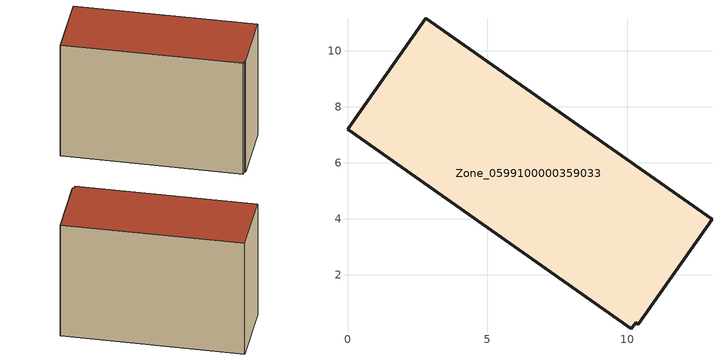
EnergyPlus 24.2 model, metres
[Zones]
Zone_0599100000359033
 floor ground (C_G): 10.39,0.22 10.3,0.28 10.14,0.06 0,7.2 2.8,11.18 13.03,3.98 z3.71
 wall outside (C_F): 13.03,3.98 2.8,11.18 0,7.2 10.14,0.06 10.3,0.28 10.39,0.22 13.03,3.98 z3.71:12.52
 roof outside (C_R): 10.3,0.28 10.39,0.22 13.03,3.98 2.8,11.18 0,7.2 10.14,0.06 z12.52
[BUILDING]
Pand.0599100000359033: North Axis=0; Terrain=City; Loads Convergence Tolerance Value=0.04; Temperature Convergence Tolerance Value=0.4; Solar Distribution=FullExterior; Maximum Number of Warmup Days=25; Minimum Number of Warmup Days=1
[Site:Location]
Rotterdam.The.Hague.AP_ZH_NLD Design_Conditions: Latitude=51.96; Longitude=4.45; Time Zone=1; Elevation=-4.5
[SITE:GROUNDTEMPERATURE:BUILDINGSURFACE]
18, 18, 18, 18, 18, 18, 18, 18, 18, 18, 18, 18
[MATERIAL] Thermal Absorptance=0.9; Solar Absorptance=0.7; Visible Absorptance=0.7
Name | Roughness | Thickness | Conductivity | Density | Specific Heat
G.TI.1992-2005 | MediumSmooth | 0.15 | 0.06 | 540 | 1210
F.TI.1992-2005 | Rough | 0.3 | 0.12 | 1920 | 840
R.TI.1992-2005 | MediumRough | 0.2 | 0.08 | 1500 | 1000
[CONSTRUCTION]
C_G: G.TI.1992-2005
C_F: F.TI.1992-2005
C_R: R.TI.1992-2005
[ZONE]
Zone_0599100000359033: Type=1; Multiplier=1; Ceiling Height=Autocalculate; Volume=Autocalculate; Floor Area=autocalculate; Part of Total Floor Area=Yes
[ZONEINFILTRATION:DESIGNFLOWRATE]
Infil_Zone_0599100000359033: Zone or ZoneList or Space or SpaceList=Zone_0599100000359033; Schedule=AlwaysOn; Design Flow Rate Calculation Method=Flow/Area; Flow Rate per Floor Area=0.0015; Constant Term Coefficient=1; Temperature Term Coefficient=0; Velocity Term Coefficient=0; Velocity Squared Term Coefficient=0
[HVACTEMPLATE:ZONE:IDEALLOADSAIRSYSTEM]
Zone_0599100000359033: Maximum Heating Supply Air Temperature=50; Minimum Cooling Supply Air Temperature=13; Maximum Heating Supply Air Humidity Ratio=0.0156; Minimum Cooling Supply Air Humidity Ratio=0.0077; Heating Limit=NoLimit; Cooling Limit=NoLimit; Dehumidification Control Type=ConstantSensibleHeatRatio; Cooling Sensible Heat Ratio=0.7; Dehumidification Setpoint=60; Humidification Control Type=None; Humidification Setpoint=30; Outdoor Air Method=None; Outdoor Air Flow Rate per Person=0.00944; Outdoor Air Flow Rate per Zone Floor Area=0; Outdoor Air Flow Rate per Zone=0; Demand Controlled Ventilation Type=None; Outdoor Air Economizer Type=NoEconomizer; Heat Recovery Type=None; Sensible Heat Recovery Effectiveness=0.7; Latent Heat Recovery Effectiveness=0.65
[ZONECONTROL:THERMOSTAT]
ThermostatControl_Zone_0599100000359033: Zone or ZoneList=Zone_0599100000359033; Control Type Schedule=DualSetpointControlType; Control 1=Thermostat_Zone_0599100000359033; Temperature Difference Between Cutout And Setpoint=0
[THERMOSTATSETPOINT:DUALSETPOINT]
Thermostat_Zone_0599100000359033: Heating Setpoint Temperature Schedule=HeatingSetpoint_Zone_0599100000359033; Cooling Setpoint Temperature Schedule=CoolingSetpoint_Zone_0599100000359033
[SCHEDULE:COMPACT]
HeatingSetpoint_Zone_0599100000359033: Through: 12/31, For: AllDays, Until: 24:00, 21
CoolingSetpoint_Zone_0599100000359033: Through: 12/31, For: AllDays, Until: 24:00, 24
DualSetpointControlType: Through: 12/31, For: AllDays, Until: 24:00, 4
AlwaysOn: Through: 12/31, For: AllDays, Until: 24:00, 1
